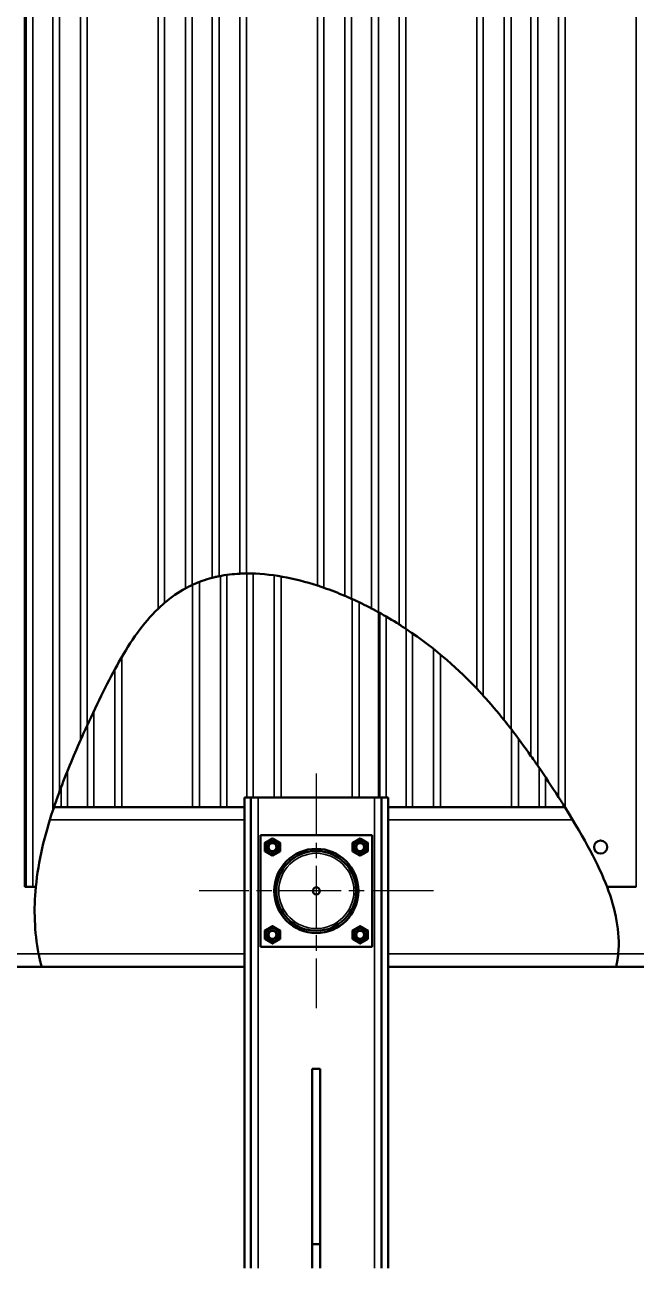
# Model space of a CAD drawing. Header units: millimetres. Extents: x 0 to 25230, y 0 to 17820.
# Drawn here: x 6091 to 6666, y 6310 to 7479 of the extents above; entities that cross this region are included whole.
import ezdxf

# ---------------------------------------------------------------- set-up
doc = ezdxf.new("R2010")
doc.units = ezdxf.units.MM
doc.header["$LTSCALE"] = 30
doc.linetypes.add('CHAIN', pattern=[0.7087, 0.4724, -0.0591, 0.1181, -0.0591])
for name, color, linetype, lineweight in [('Видимые тонкие (ГОСТ)', 7, 'Continuous', 35), ('Видимый контур (ГОСТ)', 7, 'Continuous', 50), ('Маркер центра (ГОСТ)', 7, 'Continuous', 25), ('Штриховка (ГОСТ)', 7, 'Continuous', 18)]:
    doc.layers.add(name, color=color, linetype=linetype, lineweight=lineweight)

msp = doc.modelspace()

# ---------------------------------------------------------------- hatches: boundary and pattern name
at = {"layer": 'Штриховка (ГОСТ)'}
h = msp.add_hatch(dxfattribs=at)
h.set_pattern_fill('ANSI31', color=256, scale=762, angle=75.0001754, style=0)
h.set_pattern_definition([(120.0002, (0, 0), (-82.4888, -47.6253), [])])
edge = h.paths.add_edge_path()
edge.add_ellipse((6364.8456, 6664.3184), major_axis=(-3.3502, 0), ratio=1, start_angle=0, end_angle=360)

# ---------------------------------------------------------------- linework, layer by layer
at = {"layer": 'Видимые тонкие (ГОСТ)'}
for p, q in [((6091.6902, 8415.5684), (6091.6902, 6668.0684)), ((6098.0923, 8415.5684), (6098.0923, 6668.0684)), ((6116.877, 8415.5684), (6116.877, 6739.8625)), ((6123.2791, 8415.5684), (6123.2791, 6758.0991)), ((6142.9278, 8415.5684), (6142.9278, 6806.0522)), ((6149.0905, 8415.5684), (6149.0905, 6819.7702)), ((6215.8788, 8415.5684), (6215.8788, 6929.6361)), ((6222.0415, 8415.5684), (6222.0415, 6935.2392)), ((6241.6902, 8415.5684), (6241.6902, 6948.8414)), ((6248.0923, 8415.5684), (6248.0923, 6952.0683)), ((6266.877, 8415.5684), (6266.877, 6958.7789)), ((6273.2791, 8415.5684), (6273.2791, 6960.2544)), ((6292.9278, 8415.5684), (6292.9278, 6962.6649)), ((6299.0905, 8415.5684), (6299.0905, 6962.8428)), ((6365.8788, 8415.5684), (6365.8788, 6951.502)), ((6372.0415, 8415.5684), (6372.0415, 6949.4363)), ((6391.6902, 8415.5684), (6391.6902, 6941.8417)), ((6398.0923, 8415.5684), (6398.0923, 6939.0402)), ((6416.877, 8415.5684), (6416.877, 6929.8921)), ((6423.2791, 8415.5684), (6423.2791, 6926.4529)), ((6442.9278, 8415.5684), (6442.9278, 6914.8327)), ((6449.0905, 8415.5684), (6449.0905, 6910.8415)), ((6515.8788, 8415.5684), (6515.8788, 6854.5715)), ((6522.0415, 8415.5684), (6522.0415, 6847.9301)), ((6541.6902, 8415.5684), (6541.6902, 6824.8499)), ((6548.0923, 8415.5684), (6548.0923, 6816.7061)), ((6566.877, 8415.5684), (6566.877, 6791.1839)), ((6573.2791, 8415.5684), (6573.2791, 6781.9898)), ((6592.9278, 8415.5684), (6592.9278, 6752.4144)), ((6599.0905, 8415.5684), (6599.0905, 6742.7012)), ((6665.8788, 8415.5684), (6665.8788, 6668.0684)), ((6274.6906, 6960.5306), (6274.6906, 6743.0684)), ((6280.6738, 6961.5153), (6280.6738, 6743.0684)), ((6299.4586, 6962.8456), (6299.4586, 6752.0684)), ((6305.4418, 6962.7704), (6305.4418, 6752.0684)), ((6325.0905, 6961.0652), (6325.0905, 6752.0684)), ((6331.6721, 6960.039), (6331.6721, 6752.0684)), ((6248.4603, 6952.238), (6248.4603, 6743.0684)), ((6255.0419, 6955.0004), (6255.0419, 6743.0684)), ((6398.4603, 6938.8743), (6398.4603, 6752.0684)), ((6405.0419, 6935.8178), (6405.0419, 6752.0684)), ((6424.6354, 6925.7029), (6424.6354, 6752.0684)), ((6430.6738, 6922.2716), (6430.6738, 6752.0684)), ((6449.4593, 6910.5972), (6449.4593, 6743.0684)), ((6455.3855, 6906.584), (6455.3855, 6743.0684)), ((6475.0904, 6891.9908), (6475.0904, 6743.0684)), ((6181.6721, 6884.1654), (6181.6721, 6743.0684)), ((6481.6092, 6886.7065), (6481.6092, 6743.0684)), ((6175.0905, 6872.5208), (6175.0905, 6743.0684)), ((6155.4418, 6833.4542), (6155.4418, 6743.0684)), ((6149.4586, 6820.5755), (6149.4586, 6743.0684)), ((6548.4615, 6816.2274), (6548.4615, 6743.0684)), ((6555.0432, 6807.5334), (6555.0432, 6743.0684)), ((6130.6738, 6777.1546), (6130.6738, 6743.0684)), ((6574.6905, 6779.9326), (6574.6905, 6743.0684)), ((6580.6739, 6771.0945), (6580.6739, 6743.0684)), ((6124.6906, 6761.8705), (6124.6906, 6743.0684)), ((6310.0956, 6309.5684), (6310.0956, 6752.0684)), ((6419.5956, 6309.5684), (6419.5956, 6752.0684)), ((6297.3456, 6731.0684), (6114.0705, 6731.0684)), ((6606.2589, 6731.0684), (6432.3456, 6731.0684)), ((6103.5225, 6605.0684), (2928.8966, 6605.0684)), ((6297.3456, 6605.0684), (6103.5225, 6605.0684)), ((6648.9615, 6605.0684), (6432.3456, 6605.0684)), ((6912.3456, 6605.0684), (6648.9615, 6605.0684))]:
    msp.add_line(p, q, dxfattribs=at)
msp.add_circle((6364.8456, 6664.3184), 35.3737, dxfattribs=at)
at = {"layer": 'Видимый контур (ГОСТ)'}
for p, q in [((6090.5397, 8415.5684), (6090.5397, 6668.0684)), ((6423.5472, 6926.3053), (6423.5472, 6752.0684)), ((6297.3456, 6752.0684), (6303.3456, 6752.0684)), ((6297.3456, 6309.5684), (6297.3456, 6752.0684)), ((6303.3456, 6752.0684), (6310.0956, 6752.0684)), ((6303.3456, 6309.5684), (6303.3456, 6752.0684)), ((6310.0956, 6752.0684), (6419.5956, 6752.0684)), ((6419.5956, 6752.0684), (6426.3456, 6752.0684)), ((6426.3456, 6752.0684), (6432.3456, 6752.0684)), ((6426.3456, 6309.5684), (6426.3456, 6752.0684)), ((6432.3456, 6309.5684), (6432.3456, 6752.0684)), ((6297.3456, 6743.0684), (6117.948, 6743.0684)), ((6598.8603, 6743.0684), (6432.3456, 6743.0684)), ((6417.3456, 6716.8184), (6312.3456, 6716.8184)), ((6312.3456, 6716.8184), (6312.3456, 6611.8184)), ((6417.3456, 6611.8184), (6417.3456, 6716.8184)), ((6091.6902, 6668.0684), (6090.5397, 6668.0684)), ((6091.6902, 6668.0684), (6098.0923, 6668.0684)), ((6100.8924, 6668.0684), (6098.0923, 6668.0684)), ((6665.8788, 6668.0684), (6638.4884, 6668.0684)), ((6312.3456, 6611.8184), (6417.3456, 6611.8184)), ((6106.2689, 6593.0684), (2924.7961, 6593.0684)), ((6297.3456, 6593.0684), (6106.2689, 6593.0684)), ((6647.0646, 6593.0684), (6432.3456, 6593.0684)), ((6912.3456, 6593.0684), (6647.0646, 6593.0684)), ((6368.5956, 6497.0684), (6361.0956, 6497.0684)), ((6361.0956, 6332.0684), (6361.0956, 6497.0684)), ((6368.5956, 6497.0684), (6368.5956, 6332.0684)), ((6361.0956, 6332.0684), (6368.5956, 6332.0684)), ((6361.0956, 6309.5684), (6361.0956, 6332.0684)), ((6368.5956, 6332.0684), (6368.5956, 6309.5684))]:
    msp.add_line(p, q, dxfattribs=at)
for centre, radius in [((6323.5956, 6705.5684), 6.4125), ((6406.0956, 6705.5684), 6.4125), ((6632.4655, 6705.5684), 6.1913), ((6323.5956, 6705.5684), 4.5002), ((6323.5956, 6705.5684), 4.5), ((6323.5956, 6705.5684), 3.75), ((6364.8456, 6664.3184), 39.6094), ((6364.8456, 6664.3184), 37.5), ((6406.0956, 6705.5684), 4.5002), ((6406.0956, 6705.5684), 4.5), ((6406.0956, 6705.5684), 3.75), ((6364.8456, 6664.3184), 3.3502), ((6323.5956, 6623.0684), 6.4125), ((6323.5956, 6623.0684), 4.5002), ((6323.5956, 6623.0684), 4.5), ((6323.5956, 6623.0684), 3.75), ((6406.0956, 6623.0684), 6.4125), ((6406.0956, 6623.0684), 4.5002), ((6406.0956, 6623.0684), 4.5), ((6406.0956, 6623.0684), 3.75)]:
    msp.add_circle(centre, radius, dxfattribs=at)
for points in [[(6248.0923, 6952.0683), (6254.1524, 6954.8762), (6260.4144, 6957.0986), (6266.877, 6958.7789)], [(6273.2791, 6960.2544), (6279.7958, 6961.5693), (6286.368, 6962.3395), (6292.9278, 6962.6649)], [(6299.0905, 6962.8428), (6321.4989, 6963.0356), (6344.5333, 6958.3902), (6365.8788, 6951.502)], [(6222.0415, 6935.2392), (6228.3829, 6940.6468), (6234.9221, 6945.146), (6241.6902, 6948.8414)], [(6372.0415, 6949.4363), (6378.6185, 6947.1501), (6385.1804, 6944.6089), (6391.6902, 6941.8417)], [(6398.0923, 6939.0402), (6404.44, 6936.1832), (6410.7111, 6933.1246), (6416.877, 6929.8921)], [(6423.2791, 6926.4529), (6429.8749, 6922.8239), (6436.4358, 6918.9472), (6442.9278, 6914.8327)], [(6449.0905, 6910.8415), (6478.4165, 6891.4378), (6500.2363, 6871.0737), (6515.8788, 6854.5715)], [(6522.0415, 6847.9301), (6528.7471, 6840.5503), (6535.259, 6832.8797), (6541.6902, 6824.8499)], [(6123.2791, 6758.0991), (6129.3017, 6774.352), (6136.2772, 6790.9982), (6142.9278, 6806.0522)], [(6548.0923, 6816.7061), (6554.5418, 6808.3523), (6560.8159, 6799.778), (6566.877, 6791.1839)], [(6573.2791, 6781.9898), (6579.8555, 6772.4288), (6586.6005, 6762.2687), (6592.9278, 6752.4144)], [(6100.8924, 6668.0684), (6103.2624, 6692.5686), (6109.1566, 6716.4805), (6116.877, 6739.8625)], [(6599.0905, 6742.7012), (6617.6962, 6713.0082), (6630.3873, 6689.2767), (6638.4884, 6668.0684)], [(6103.5225, 6605.0684), (6099.4698, 6625.8213), (6098.8481, 6646.9361), (6100.8924, 6668.0684)]]:
    msp.add_open_spline(points, degree=3, dxfattribs=at)
for points, knots in [([(6266.877, 6958.7789), (6267.9659, 6959.062), (6269.049, 6959.3262), (6270.7104, 6959.709), (6271.324, 6959.8445), (6272.4046, 6960.0759), (6272.874, 6960.1727), (6273.2791, 6960.2544)], [0, 0, 0, 0, 0.4500233, 0.4500233, 0.740148189, 0.740148189, 1.011024633, 1.011024633, 1.011024633, 1.011024633]), ([(6292.9278, 6962.6649), (6293.5438, 6962.6954), (6294.3155, 6962.7297), (6295.8068, 6962.7807), (6296.4613, 6962.7993), (6297.7792, 6962.8273), (6298.4335, 6962.8372), (6299.0905, 6962.8428)], [0, 0, 0, 0, 0.4088599986, 0.4088599986, 0.6908797336, 0.6908797336, 0.9537029704, 0.9537029704, 0.9537029704, 0.9537029704]), ([(6241.6902, 6948.8414), (6242.3004, 6949.1745), (6243.0463, 6949.574), (6244.5209, 6950.3363), (6245.2134, 6950.6859), (6246.6348, 6951.3829), (6247.3612, 6951.7295), (6248.0923, 6952.0683)], [0, 0, 0, 0, 0.426163231, 0.426163231, 0.756087768, 0.756087768, 1.077753956, 1.077753956, 1.077753956, 1.077753956]), ([(6365.8788, 6951.502), (6366.7174, 6951.2314), (6367.5513, 6950.9579), (6369.0846, 6950.4477), (6369.7837, 6950.2118), (6371.0312, 6949.7863), (6371.5789, 6949.5972), (6372.0415, 6949.4363)], [0, 0, 0, 0, 0.3524872043, 0.3524872043, 0.6787430624, 0.6787430624, 0.9925823631, 0.9925823631, 0.9925823631, 0.9925823631]), ([(6215.8788, 6929.6361), (6217.1983, 6930.9122), (6218.5055, 6932.1233), (6220.6002, 6933.9993), (6221.4039, 6934.6954), (6222.0415, 6935.2392)], [0, 0, 0, 0, 0.734258135, 0.734258135, 1.316112794, 1.316112794, 1.316112794, 1.316112794]), ([(6391.6902, 6941.8417), (6392.3399, 6941.5655), (6393.1447, 6941.2209), (6394.6919, 6940.5489), (6395.3819, 6940.2468), (6396.7494, 6939.642), (6397.4208, 6939.3424), (6398.0923, 6939.0402)], [0, 0, 0, 0, 0.444979932, 0.444979932, 0.764327481, 0.764327481, 1.058295416, 1.058295416, 1.058295416, 1.058295416]), ([(6149.0905, 6819.7702), (6159.0075, 6841.4885), (6169.3768, 6862.6473), (6190.2232, 6899.2445), (6201.9586, 6916.1737), (6215.8788, 6929.6361)], [0.12049085, 0.12049085, 0.12049085, 0.12049085, 9.673643216, 9.673643216, 20.597987989, 20.597987989, 20.597987989, 20.597987989]), ([(6416.877, 6929.8921), (6417.766, 6929.4261), (6418.652, 6928.9566), (6420.2492, 6928.1024), (6420.9671, 6927.715), (6422.2411, 6927.0226), (6422.8013, 6926.7158), (6423.2791, 6926.4529)], [0, 0, 0, 0, 0.401472862, 0.401472862, 0.75764387, 0.75764387, 1.092199784, 1.092199784, 1.092199784, 1.092199784]), ([(6442.9278, 6914.8327), (6443.5442, 6914.442), (6444.2961, 6913.9628), (6445.7504, 6913.0269), (6446.4204, 6912.593), (6447.7586, 6911.7197), (6448.4255, 6911.2815), (6449.0905, 6910.8415)], [0, 0, 0, 0, 0.43780685, 0.43780685, 0.772654112, 0.772654112, 1.090531923, 1.090531923, 1.090531923, 1.090531923]), ([(6515.8788, 6854.5715), (6517.0312, 6853.3556), (6518.1928, 6852.1148), (6519.8167, 6850.3613), (6520.349, 6849.783), (6521.2726, 6848.7748), (6521.6775, 6848.3306), (6522.0415, 6847.9301)], [0, 0, 0, 0, 0.670085532, 0.670085532, 1.01013816, 1.01013816, 1.301391177, 1.301391177, 1.301391177, 1.301391177]), ([(6142.9278, 6806.0522), (6143.944, 6808.3525), (6145.3773, 6811.5748), (6147.6949, 6816.7055), (6148.395, 6818.2469), (6149.0905, 6819.7702)], [0, 0, 0, 0, 1.140675434, 1.140675434, 1.618740684, 1.618740684, 1.618740684, 1.618740684]), ([(6541.6902, 6824.8499), (6542.3035, 6824.0842), (6543.0211, 6823.1837), (6544.4247, 6821.4097), (6545.1246, 6820.5201), (6546.5742, 6818.6662), (6547.3377, 6817.6835), (6548.0923, 6816.7061)], [0, 0, 0, 0, 0.509269954, 0.509269954, 0.969498903, 0.969498903, 1.460073385, 1.460073385, 1.460073385, 1.460073385]), ([(6566.877, 6791.1839), (6568.2022, 6789.3049), (6569.5579, 6787.3662), (6571.767, 6784.1846), (6572.6111, 6782.961), (6573.2791, 6781.9898)], [0, 0, 0, 0, 0.919724403, 0.919724403, 1.635994981, 1.635994981, 1.635994981, 1.635994981]), ([(6116.877, 6739.8625), (6118.1543, 6743.7308), (6119.5509, 6747.781), (6121.8224, 6754.1452), (6122.6336, 6756.3572), (6123.2791, 6758.0991)], [0, 0, 0, 0, 1.629522188, 1.629522188, 2.780774896, 2.780774896, 2.780774896, 2.780774896]), ([(6592.9278, 6752.4144), (6593.6353, 6751.3125), (6594.5479, 6749.8868), (6596.7264, 6746.4595), (6597.9275, 6744.5573), (6599.0905, 6742.7012)], [0, 0, 0, 0, 0.643842631, 0.643842631, 1.335837157, 1.335837157, 1.335837157, 1.335837157]), ([(6638.4884, 6668.0684), (6642.4115, 6657.798), (6645.6297, 6647.1363), (6649.3585, 6625.9458), (6649.9731, 6615.5217), (6648.9615, 6605.0684)], [10.767116114, 10.767116114, 10.767116114, 10.767116114, 16.394428529, 16.394428529, 21.763687613, 21.763687613, 21.763687613, 21.763687613]), ([(6106.2689, 6593.0684), (6106.2689, 6593.0684), (6106.2166, 6593.266), (6105.9899, 6594.138), (6105.7919, 6594.9065), (6105.312, 6596.8513), (6105.0405, 6597.9836), (6104.4659, 6600.5082), (6104.167, 6601.8824), (6103.7648, 6603.8446), (6103.6558, 6604.3885), (6103.5401, 6604.9787), (6103.5313, 6605.0236), (6103.5225, 6605.0684)], [7.425530495, 7.425530495, 7.425530495, 7.425530495, 7.930649549, 7.930649549, 8.560069472, 8.560069472, 9.150267464, 9.150267464, 9.73758901, 9.73758901, 9.959897481, 9.959897481, 9.978180384, 9.978180384, 9.978180384, 9.978180384]), ([(6648.9615, 6605.0684), (6648.9538, 6604.9889), (6648.946, 6604.9094), (6648.7824, 6603.2587), (6648.591, 6601.7124), (6648.1712, 6598.82), (6647.9467, 6597.503), (6647.5394, 6595.3076), (6647.361, 6594.4464), (6647.1262, 6593.3417), (6647.0646, 6593.0684), (6647.0646, 6593.0684)], [12.009227875, 12.009227875, 12.009227875, 12.009227875, 12.041176509, 12.041176509, 12.672726956, 12.672726956, 13.314009215, 13.314009215, 13.952653453, 13.952653453, 14.544981248, 14.544981248, 14.544981248, 14.544981248])]:
    msp.add_open_spline(points, degree=3, knots=knots, dxfattribs=at)
for points in [[(6316.4706, 6709.6821), (6320.0331, 6711.7389), (6323.5956, 6713.7957)], [(6323.5956, 6713.7957), (6327.1581, 6711.7389), (6330.7206, 6709.6821)], [(6398.9706, 6709.6821), (6402.5331, 6711.7389), (6406.0956, 6713.7957)], [(6406.0956, 6713.7957), (6409.6581, 6711.7389), (6413.2206, 6709.6821)], [(6316.4706, 6701.4548), (6316.4706, 6705.5684), (6316.4706, 6709.6821)], [(6323.5956, 6697.3412), (6320.0331, 6699.398), (6316.4706, 6701.4548)], [(6330.7206, 6701.4548), (6327.1581, 6699.398), (6323.5956, 6697.3412)], [(6330.7206, 6709.6821), (6330.7206, 6705.5684), (6330.7206, 6701.4548)], [(6398.9706, 6701.4548), (6398.9706, 6705.5684), (6398.9706, 6709.6821)], [(6406.0956, 6697.3412), (6402.5331, 6699.398), (6398.9706, 6701.4548)], [(6413.2206, 6701.4548), (6409.6581, 6699.398), (6406.0956, 6697.3412)], [(6413.2206, 6709.6821), (6413.2206, 6705.5684), (6413.2206, 6701.4548)], [(6316.4706, 6627.1821), (6320.0331, 6629.2389), (6323.5956, 6631.2957)], [(6323.5956, 6631.2957), (6327.1581, 6629.2389), (6330.7206, 6627.1821)], [(6398.9706, 6627.1821), (6402.5331, 6629.2389), (6406.0956, 6631.2957)], [(6406.0956, 6631.2957), (6409.6581, 6629.2389), (6413.2206, 6627.1821)], [(6316.4706, 6618.9548), (6316.4706, 6623.0684), (6316.4706, 6627.1821)], [(6323.5956, 6614.8412), (6320.0331, 6616.898), (6316.4706, 6618.9548)], [(6330.7206, 6618.9548), (6327.1581, 6616.898), (6323.5956, 6614.8412)], [(6330.7206, 6627.1821), (6330.7206, 6623.0684), (6330.7206, 6618.9548)], [(6398.9706, 6618.9548), (6398.9706, 6623.0684), (6398.9706, 6627.1821)], [(6406.0956, 6614.8412), (6402.5331, 6616.898), (6398.9706, 6618.9548)], [(6413.2206, 6618.9548), (6409.6581, 6616.898), (6406.0956, 6614.8412)], [(6413.2206, 6627.1821), (6413.2206, 6623.0684), (6413.2206, 6618.9548)]]:
    msp.add_rational_spline(points, [1, 1.15470053838, 1], degree=2, dxfattribs=at)
at = {"layer": 'Маркер центра (ГОСТ)', "linetype": 'CHAIN', "ltscale": 4.087594}
for p, q in [((6364.8456, 6774.6922), (6364.8456, 6553.9447)), ((6475.2194, 6664.3184), (6254.4719, 6664.3184))]:
    msp.add_line(p, q, dxfattribs=at)

doc.saveas('drawing.dxf')
